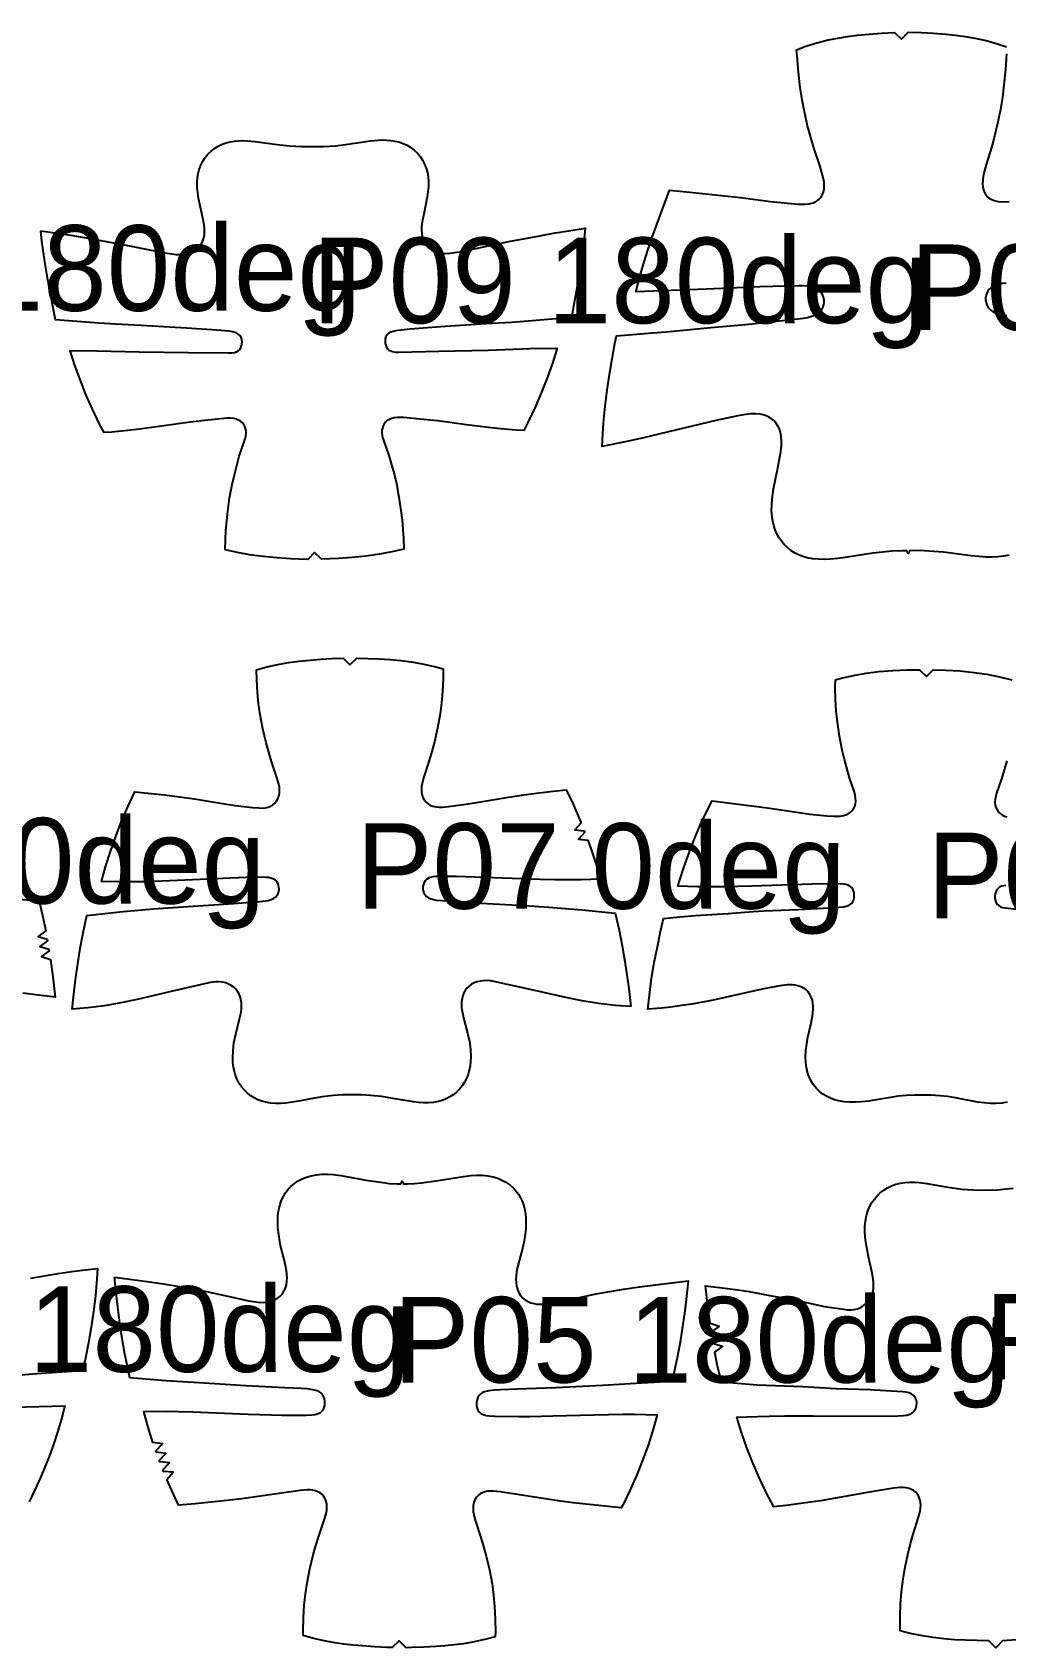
# Model space of a CAD drawing. Header units: millimetres. Extents: x 0 to 2016, y 0 to 4064.
# Drawn here: x 337.1 to 621.7, y 3026.7 to 3498.8 of the extents above; entities that cross this region are included whole.
import ezdxf

# ---------------------------------------------------------------- set-up
doc = ezdxf.new("R2010")
doc.units = ezdxf.units.MM
doc.layers.add('ANNOTATION', color=3, linetype='Continuous')
doc.layers.add('PIECES', color=5, linetype='Continuous')

msp = doc.modelspace()

# ---------------------------------------------------------------- linework, layer by layer
at = {"layer": 'PIECES'}
for points in [[(622.7, 3346.04), (621.05, 3345.69), (619.37, 3345.5), (617.67, 3345.43), (615.98, 3345.47), (613.76, 3345.63), (611.55, 3345.86), (603.45, 3346.87), (600.66, 3347.14), (597.87, 3347.32), (594.89, 3347.38), (593.52, 3347.34), (593.13, 3346.54), (592.72, 3347.33), (591.36, 3347.33), (588.38, 3347.19), (585.59, 3346.94), (582.81, 3346.6), (574.75, 3345.39), (572.54, 3345.09), (570.33, 3344.88), (568.63, 3344.8), (566.94, 3344.82), (565.25, 3344.97), (563.59, 3345.28), (562.32, 3345.64), (561.09, 3346.12), (559.92, 3346.71), (558.81, 3347.42), (557.82, 3348.22), (556.92, 3349.11), (556.11, 3350.08), (555.39, 3351.13), (554.78, 3352.24), (554.26, 3353.44), (553.84, 3354.68), (553.53, 3355.94), (553.33, 3357.23), (553.2, 3358.97), (553.23, 3360.7), (553.37, 3362.44), (553.8, 3365.4), (555.04, 3371.54), (555.65, 3374.74), (555.91, 3376.35), (556.07, 3377.97), (556.1, 3379.6), (556.03, 3380.52), (555.9, 3381.43), (555.68, 3382.31), (555.37, 3383.16), (554.96, 3383.96), (554.44, 3384.7), (553.83, 3385.35), (553.14, 3385.9), (552.39, 3386.36), (551.58, 3386.72), (550.73, 3387), (549.86, 3387.2), (548.46, 3387.34), (547.06, 3387.32), (545.65, 3387.18), (543.36, 3386.79), (536.95, 3385.35), (515.79, 3380.34), (510.92, 3379.27), (503.71, 3377.78), (503.77, 3379.84), (504.09, 3384.73), (504.55, 3389.61), (505.13, 3394.23), (505.82, 3398.84), (506.58, 3403.38), (507.4, 3407.9), (507.85, 3410.17), (518.39, 3410.96), (522.39, 3411.32), (535.41, 3412.6), (545.62, 3413.46), (552.05, 3414.11), (562.5, 3415.28), (563.74, 3415.5), (564.96, 3415.83), (565.73, 3416.12), (566.46, 3416.49), (567.12, 3416.97), (567.6, 3417.44), (568, 3417.99), (568.3, 3418.59), (568.49, 3419.24), (568.57, 3419.91), (568.55, 3420.59), (568.41, 3421.43), (568.1, 3422.22), (567.62, 3422.94), (566.99, 3423.54), (566.32, 3423.96), (565.59, 3424.25), (564.82, 3424.46), (563.63, 3424.64), (562.44, 3424.71), (561.24, 3424.72), (549.74, 3424.41), (534.17, 3423.78), (513.49, 3423.03), (514.59, 3427.17), (515.91, 3431.71), (517.01, 3435.21), (518.19, 3438.68), (523.31, 3452.69), (529.33, 3452.16), (544.1, 3450.52), (552.86, 3449.4), (555.89, 3449.07), (560.91, 3448.61), (562.91, 3448.58), (564.14, 3448.7), (565.33, 3448.99), (566.02, 3449.27), (566.65, 3449.65), (567.22, 3450.12), (567.7, 3450.68), (568.13, 3451.42), (568.41, 3452.24), (568.56, 3453.09), (568.6, 3453.96), (568.53, 3455.02), (568.36, 3456.06), (568.12, 3457.09), (567.36, 3459.59), (565.66, 3464.75), (564.85, 3467.45), (563.73, 3471.49), (562.78, 3475.58), (562.12, 3479.13), (561.59, 3482.7), (561.04, 3487.22), (560.64, 3491.76), (560.53, 3493.76), (563.21, 3494.76), (566.44, 3495.77), (569.71, 3496.6), (572.53, 3497.16), (575.37, 3497.6), (578.22, 3497.96), (581.77, 3498.33), (585.33, 3498.6), (589.17, 3498.78), (591.19, 3496.81), (593.16, 3498.84), (597.01, 3498.75), (600.57, 3498.57), (604.13, 3498.3), (606.99, 3498.01), (609.84, 3497.64), (612.67, 3497.16), (615.97, 3496.41), (619.22, 3495.48), (621.92, 3494.55)], [(621.86, 3492.56), (621.58, 3488.01), (621.15, 3483.47), (620.71, 3479.88), (620.14, 3476.32), (619.3, 3472.21), (618.29, 3468.14), (617.55, 3465.42), (615.98, 3460.22), (615.29, 3457.7), (615.07, 3456.66), (614.93, 3455.62), (614.88, 3454.56), (614.95, 3453.69), (615.12, 3452.84), (615.42, 3452.04), (615.87, 3451.3), (616.37, 3450.75), (616.95, 3450.3), (617.59, 3449.94), (618.28, 3449.67), (619.48, 3449.41), (620.71, 3449.33), (622.71, 3449.4)], [(621.8, 3425.48), (620.61, 3425.38), (619.43, 3425.17), (618.66, 3424.94), (617.94, 3424.62), (617.28, 3424.19), (616.66, 3423.58), (616.2, 3422.84), (615.92, 3422.04), (615.79, 3421.2), (615.79, 3420.52), (615.89, 3419.85), (616.1, 3419.21), (616.41, 3418.61), (616.82, 3418.08), (617.32, 3417.62), (617.99, 3417.16), (618.73, 3416.8), (619.51, 3416.53), (620.73, 3416.24), (621.98, 3416.04)], [(622.12, 3186.14), (620.47, 3185.87), (618.8, 3185.76), (617.12, 3185.79), (615.45, 3185.92), (613.37, 3186.2), (606.97, 3187.4), (604.68, 3187.78), (602.38, 3188.05), (599.82, 3188.18), (597.47, 3188.16), (595.12, 3188.22), (592.56, 3188.13), (590.25, 3187.89), (587.96, 3187.56), (581.54, 3186.46), (579.46, 3186.21), (577.78, 3186.11), (576.1, 3186.11), (574.43, 3186.24), (572.79, 3186.54), (571.57, 3186.88), (570.39, 3187.32), (569.26, 3187.87), (568.2, 3188.52), (567.21, 3189.28), (566.3, 3190.15), (565.46, 3191.19), (564.74, 3192.32), (564.16, 3193.52), (563.71, 3194.79), (563.37, 3196.29), (563.2, 3197.82), (563.15, 3199.37), (563.24, 3201.3), (563.48, 3203.21), (563.82, 3205.11), (564.76, 3209.27), (565.16, 3211.35), (565.37, 3213.21), (565.38, 3214.14), (565.31, 3215.06), (565.12, 3215.97), (564.82, 3216.84), (564.4, 3217.66), (563.85, 3218.4), (563.19, 3219.04), (562.48, 3219.53), (561.71, 3219.9), (560.9, 3220.16), (560.05, 3220.34), (559.19, 3220.43), (557.8, 3220.42), (556.43, 3220.29), (555.05, 3220.07), (550.48, 3219.15), (536.15, 3216.01), (533.04, 3215.39), (529.92, 3214.84), (526.82, 3214.37), (523.71, 3213.96), (521.04, 3213.66), (517.03, 3213.29), (517.27, 3215.75), (517.67, 3219.08), (518.14, 3222.4), (518.92, 3227), (519.8, 3231.58), (520.73, 3236.04), (521.59, 3239.86), (526.35, 3240.3), (530.99, 3240.67), (540.48, 3241.29), (547.86, 3241.88), (550.95, 3242.04), (561.07, 3242.44), (570.11, 3242.91), (574.28, 3243.29), (575.02, 3243.42), (575.73, 3243.65), (576.58, 3244.24), (576.95, 3244.74), (577.21, 3245.32), (577.35, 3245.98), (577.38, 3246.66), (577.3, 3247.34), (577.15, 3247.9), (576.92, 3248.42), (576.58, 3248.89), (576.1, 3249.31), (575.53, 3249.61), (574.88, 3249.8), (574.21, 3249.88), (570.59, 3249.97), (565.1, 3249.89), (547.43, 3249.32), (539.42, 3249.14), (531.51, 3249.13), (525.81, 3249.24), (527.33, 3254.15), (528.88, 3258.57), (530.58, 3262.94), (532.46, 3267.32), (534.5, 3271.62), (535.82, 3274.19), (548.15, 3272.66), (552.65, 3272.06), (564.36, 3270.37), (567.41, 3269.99), (569.39, 3269.81), (571.37, 3269.72), (572.34, 3269.72), (573.3, 3269.79), (574.25, 3269.95), (574.93, 3270.16), (575.58, 3270.45), (576.17, 3270.83), (576.7, 3271.3), (577.16, 3271.91), (577.5, 3272.6), (577.71, 3273.34), (577.81, 3274.11), (577.78, 3275.01), (577.64, 3275.89), (577.4, 3276.76), (576.01, 3280.99), (574.55, 3286.26), (573.88, 3289.02), (573.06, 3293.11), (572.43, 3297.23), (572.08, 3300.51), (571.88, 3303.8), (571.79, 3307.54), (571.84, 3309.58), (573.52, 3310.03), (577.12, 3310.83), (580.81, 3311.49), (584.52, 3311.98), (588.64, 3312.34), (592.78, 3312.53), (596.48, 3312.55), (598.46, 3310.53), (600.48, 3312.52), (604.18, 3312.43), (608.32, 3312.18), (612.44, 3311.75), (616.14, 3311.2), (619.81, 3310.49), (623.4, 3309.63)], [(621.98, 3285.87), (620.44, 3280.63), (618.98, 3276.43), (618.73, 3275.56), (618.57, 3274.67), (618.52, 3273.78), (618.61, 3273), (618.81, 3272.26), (619.14, 3271.57), (619.59, 3270.95), (620.11, 3270.47), (620.7, 3270.08), (621.34, 3269.78), (622.02, 3269.56)], [(621.73, 3249.5), (621.06, 3249.42), (620.41, 3249.25), (619.83, 3248.95), (619.34, 3248.54), (619, 3248.08), (618.76, 3247.56), (618.6, 3247), (618.51, 3246.33), (618.52, 3245.65), (618.66, 3244.98), (618.9, 3244.4), (619.27, 3243.89), (620.11, 3243.29), (620.82, 3243.04), (621.55, 3242.91), (625.71, 3242.46)], [(333.24, 3245.53), (339.07, 3245), (340.27, 3239.8), (340.97, 3236.27), (338.74, 3234.59), (341.42, 3233.81), (341.51, 3233.32), (339.25, 3231.67), (341.93, 3230.85), (342, 3230.36), (339.71, 3228.76), (342.37, 3227.89), (343.07, 3222.79), (343.75, 3216.89), (338.83, 3217.4), (334.26, 3218.01)], [(627.47, 3029.19), (620.71, 3028.76), (620.71, 3028.76), (618.74, 3026.72), (616.71, 3028.69), (609.94, 3028.89), (606.77, 3029.06), (603.61, 3029.3), (600.47, 3029.66), (597.34, 3030.14), (593.72, 3030.9), (590.79, 3031.66), (590.75, 3035.9), (590.89, 3039.64), (591.16, 3042.92), (591.55, 3046.2), (592.25, 3050.31), (593.14, 3054.39), (593.85, 3057.14), (594.63, 3059.87), (596.19, 3064.88), (596.61, 3066.6), (596.75, 3067.46), (596.8, 3068.33), (596.75, 3069.21), (596.58, 3070.07), (596.28, 3070.88), (595.82, 3071.63), (595.33, 3072.18), (594.74, 3072.64), (594.09, 3073), (593.39, 3073.26), (592.54, 3073.44), (591.68, 3073.51), (590.81, 3073.5), (588.86, 3073.31), (580.63, 3071.96), (571.9, 3070.39), (567.53, 3069.69), (563.14, 3069.06), (558.23, 3068.42), (553.86, 3067.91), (551.66, 3072.12), (549.61, 3076.42), (547.71, 3080.79), (546, 3085.16), (544.45, 3089.58), (543.05, 3094.05), (549.13, 3094.33), (552.47, 3094.43), (556.94, 3094.49), (565.47, 3094.49), (583.04, 3094.39), (590.19, 3094.47), (591.76, 3094.55), (592.73, 3094.69), (593.66, 3094.97), (594.35, 3095.37), (594.92, 3095.93), (595.34, 3096.63), (595.58, 3097.41), (595.65, 3098.25), (595.53, 3099.08), (595.16, 3099.87), (594.57, 3100.53), (594.01, 3100.91), (593.38, 3101.17), (592.49, 3101.38), (591.57, 3101.49), (584.94, 3101.93), (582.05, 3102.07), (572.06, 3102.4), (562.37, 3102.92), (548.96, 3103.48), (544.36, 3103.79), (538.53, 3104.33), (537.33, 3109.53), (536.63, 3113.05), (538.87, 3114.73), (536.19, 3115.51), (536.1, 3116.01), (538.35, 3117.66), (535.68, 3118.47), (535.6, 3118.97), (537.89, 3120.57), (535.24, 3121.44), (534.53, 3126.54), (533.86, 3132.44), (538.78, 3131.93), (543.35, 3131.32), (546.65, 3130.79), (553.22, 3129.6), (559.84, 3128.35), (568.69, 3126.47), (574.23, 3125.62), (575.28, 3125.49), (576.33, 3125.45), (577.38, 3125.54), (578.34, 3125.78), (579.25, 3126.17), (580.09, 3126.69), (580.86, 3127.32), (581.6, 3128.13), (582.2, 3129.04), (582.65, 3130.04), (582.88, 3130.9), (583, 3131.78), (583.04, 3132.67), (583, 3133.57), (582.9, 3134.46), (582.53, 3136.66), (581.55, 3140.96), (581.11, 3143.09), (580.76, 3145.24), (580.59, 3146.77), (580.49, 3148.29), (580.5, 3149.82), (580.65, 3151.44), (580.96, 3153.04), (581.44, 3154.59), (581.94, 3155.73), (582.54, 3156.82), (583.25, 3157.84), (584.06, 3158.78), (584.96, 3159.64), (585.99, 3160.45), (587.1, 3161.14), (588.27, 3161.71), (589.5, 3162.15), (590.85, 3162.49), (592.23, 3162.69), (593.62, 3162.77), (595.01, 3162.76), (596.41, 3162.66), (598.63, 3162.38), (603.03, 3161.61), (605.99, 3161.13), (608.97, 3160.77), (613.71, 3160.45), (619.11, 3160.55), (623.83, 3161.02)], [(336.53, 3134.7), (344.66, 3136.07), (348.62, 3136.66), (351.71, 3137.07), (356.14, 3137.57), (355.95, 3134.53), (355.5, 3129.57), (354.95, 3124.96), (354.28, 3120.36), (353.5, 3115.83), (352.61, 3111.32), (351.78, 3107.61), (344.12, 3107.14), (339.64, 3106.83), (326.44, 3105.8)], [(327.44, 3096.91), (346.59, 3097.41), (345.62, 3093.6), (344.46, 3089.71), (343.26, 3086.14), (341.95, 3082.62), (340.72, 3079.52), (339.42, 3076.44), (337.9, 3073.01), (336.19, 3069.36)]]:
    msp.add_lwpolyline(points, dxfattribs=at)
for points in [[(339.56, 3440.82), (344.34, 3440.14), (348.34, 3439.52), (352.85, 3438.76), (361.92, 3437.12), (366.49, 3436.25), (375.69, 3434.41), (377.83, 3434.05), (379.14, 3433.9), (380.44, 3433.85), (381.74, 3433.95), (382.7, 3434.14), (383.63, 3434.44), (384.5, 3434.88), (385.28, 3435.45), (385.97, 3436.16), (386.52, 3436.98), (386.94, 3437.88), (387.22, 3438.8), (387.38, 3439.76), (387.44, 3440.72), (387.4, 3441.7), (387.22, 3443.1), (386.6, 3445.87), (385.67, 3450.4), (385.44, 3451.93), (385.29, 3453.46), (385.26, 3455), (385.35, 3456.28), (385.55, 3457.54), (385.87, 3458.78), (386.32, 3459.98), (386.9, 3461.13), (387.59, 3462.21), (388.41, 3463.21), (389.33, 3464.11), (390.33, 3464.89), (391.41, 3465.56), (392.56, 3466.11), (393.76, 3466.54), (394.95, 3466.84), (396.17, 3467.04), (397.39, 3467.14), (398.63, 3467.17), (399.87, 3467.14), (402.08, 3466.95), (409.39, 3465.92), (412.29, 3465.61), (415.81, 3465.43), (422.22, 3465.46), (425.74, 3465.67), (428.64, 3466.02), (435.93, 3467.12), (438.15, 3467.32), (439.39, 3467.37), (440.62, 3467.35), (441.85, 3467.26), (443.07, 3467.07), (444.27, 3466.78), (445.47, 3466.36), (446.62, 3465.82), (447.7, 3465.17), (448.71, 3464.4), (449.65, 3463.5), (450.47, 3462.51), (451.18, 3461.44), (451.77, 3460.29), (452.22, 3459.1), (452.56, 3457.86), (452.77, 3456.6), (452.87, 3455.33), (452.86, 3453.79), (452.73, 3452.25), (452.51, 3450.72), (451.62, 3446.18), (451.03, 3443.41), (450.86, 3442), (450.83, 3441.03), (450.9, 3440.06), (451.07, 3439.11), (451.36, 3438.19), (451.79, 3437.29), (452.35, 3436.48), (453.04, 3435.77), (453.83, 3435.21), (454.7, 3434.78), (455.63, 3434.49), (456.59, 3434.31), (457.89, 3434.22), (459.2, 3434.29), (460.5, 3434.45), (462.64, 3434.82), (471.82, 3436.76), (476.38, 3437.67), (485.44, 3439.4), (489.94, 3440.2), (493.93, 3440.86), (498.71, 3441.58), (498.4, 3438.55), (498.01, 3435.22), (497.56, 3431.9), (496.82, 3427.2), (496, 3422.52), (494.71, 3415.5), (482.04, 3414.4), (477.14, 3414.04), (469.62, 3413.61), (456.41, 3412.75), (447.53, 3412.08), (444.02, 3411.71), (443.3, 3411.6), (442.59, 3411.44), (441.9, 3411.19), (441.32, 3410.86), (440.83, 3410.43), (440.45, 3409.89), (440.25, 3409.26), (440.19, 3408.6), (440.25, 3407.94), (440.38, 3407.36), (440.59, 3406.83), (440.91, 3406.35), (441.34, 3405.97), (441.85, 3405.7), (442.39, 3405.53), (443.24, 3405.4), (444.1, 3405.37), (455.92, 3405.6), (470.3, 3405.98), (482.63, 3406.38), (490.47, 3406.52), (489.2, 3402.46), (487.66, 3398.03), (485.97, 3393.66), (484.1, 3389.28), (482.08, 3384.96), (480.78, 3382.43), (478.48, 3382.59), (473.92, 3382.98), (470.46, 3383.34), (464.02, 3384.11), (455.63, 3385.25), (450.41, 3385.81), (445.7, 3386.25), (444.74, 3386.29), (443.77, 3386.27), (442.82, 3386.16), (442.12, 3385.99), (441.46, 3385.72), (440.84, 3385.36), (440.31, 3384.9), (439.91, 3384.38), (439.61, 3383.81), (439.4, 3383.19), (439.29, 3382.55), (439.26, 3381.89), (439.35, 3381.03), (439.55, 3380.18), (439.82, 3379.34), (440.46, 3377.69), (441.32, 3375.15), (442.82, 3369.76), (443.51, 3366.93), (444.27, 3363.02), (444.85, 3359.08), (445.18, 3356.3), (445.43, 3353.51), (445.59, 3350.96), (445.7, 3347.82), (442.13, 3346.98), (438.57, 3346.31), (434.58, 3345.76), (430.57, 3345.36), (426.61, 3345.07), (421.59, 3344.82), (419.59, 3346.81), (417.6, 3344.8), (412.57, 3345), (408.62, 3345.26), (404.6, 3345.62), (400.6, 3346.13), (397.04, 3346.76), (393.46, 3347.57), (393.54, 3350.71), (393.68, 3353.27), (393.9, 3356.05), (394.2, 3358.84), (394.74, 3362.78), (395.47, 3366.7), (396.13, 3369.54), (397.58, 3374.94), (398.41, 3377.49), (399.03, 3379.15), (399.3, 3379.98), (399.49, 3380.83), (399.57, 3381.7), (399.54, 3382.36), (399.42, 3383), (399.21, 3383.62), (398.9, 3384.18), (398.5, 3384.7), (397.96, 3385.16), (397.34, 3385.51), (396.68, 3385.77), (395.97, 3385.93), (395.02, 3386.04), (394.06, 3386.05), (393.09, 3386), (388.39, 3385.52), (383.17, 3384.9), (374.8, 3383.69), (368.36, 3382.85), (364.91, 3382.46), (360.35, 3382.02), (358.05, 3381.84), (356.73, 3384.36), (354.67, 3388.66), (352.75, 3393.02), (351.02, 3397.37), (349.44, 3401.79), (348.14, 3405.84), (355.97, 3405.77), (368.31, 3405.49), (382.69, 3405.25), (394.51, 3405.13), (395.37, 3405.17), (396.21, 3405.3), (396.76, 3405.49), (397.26, 3405.76), (397.69, 3406.14), (398.01, 3406.62), (398.21, 3407.16), (398.33, 3407.74), (398.39, 3408.4), (398.33, 3409.06), (398.11, 3409.68), (397.73, 3410.22), (397.23, 3410.65), (396.65, 3410.98), (395.97, 3411.22), (395.25, 3411.37), (394.53, 3411.48), (391.02, 3411.81), (382.13, 3412.39), (368.91, 3413.12), (361.39, 3413.49), (356.49, 3413.8), (343.81, 3414.78), (342.44, 3421.79), (341.58, 3426.46), (340.8, 3431.14), (340.31, 3434.46), (339.89, 3437.79), (339.56, 3440.82)], [(512.03, 3214.09), (507.57, 3214.42), (502.63, 3215.01), (497.83, 3215.81), (493.06, 3216.78), (483.1, 3219.02), (472.04, 3221.43), (471, 3221.59), (469.96, 3221.68), (468.91, 3221.66), (468, 3221.55), (467.11, 3221.34), (466.26, 3221.03), (465.47, 3220.6), (464.74, 3220.06), (464.15, 3219.47), (463.65, 3218.81), (463.24, 3218.08), (462.93, 3217.3), (462.69, 3216.42), (462.57, 3215.53), (462.54, 3214.62), (462.59, 3213.7), (462.7, 3212.79), (463.12, 3210.79), (464.32, 3206.34), (464.85, 3203.85), (465.15, 3201.61), (465.25, 3199.34), (465.2, 3198.05), (465.06, 3196.76), (464.82, 3195.48), (464.46, 3194.24), (464, 3193.07), (463.42, 3191.96), (462.73, 3190.91), (461.94, 3189.95), (461.04, 3189.06), (460.1, 3188.32), (459.09, 3187.67), (458.02, 3187.13), (456.9, 3186.69), (455.74, 3186.35), (454.32, 3186.09), (452.88, 3185.97), (451.43, 3185.96), (449.98, 3186.05), (448.54, 3186.21), (445.51, 3186.7), (442.49, 3187.26), (439.22, 3187.79), (435.93, 3188.15), (433.19, 3188.29), (427.83, 3188.27), (425.08, 3188.1), (421.8, 3187.71), (418.53, 3187.15), (415.52, 3186.56), (412.5, 3186.04), (411.05, 3185.87), (409.61, 3185.77), (408.16, 3185.76), (406.72, 3185.87), (405.3, 3186.12), (404.13, 3186.44), (403.01, 3186.87), (401.94, 3187.4), (400.92, 3188.04), (399.97, 3188.78), (399.06, 3189.65), (398.26, 3190.61), (397.56, 3191.65), (396.97, 3192.76), (396.5, 3193.92), (396.13, 3195.16), (395.87, 3196.43), (395.72, 3197.72), (395.66, 3199.02), (395.74, 3201.28), (396.03, 3203.53), (396.53, 3206.03), (397.68, 3210.48), (398.09, 3212.49), (398.19, 3213.4), (398.23, 3214.32), (398.19, 3215.22), (398.06, 3216.12), (397.82, 3217), (397.5, 3217.77), (397.08, 3218.49), (396.58, 3219.15), (395.98, 3219.74), (395.25, 3220.28), (394.45, 3220.69), (393.6, 3221), (392.71, 3221.2), (391.8, 3221.3), (390.75, 3221.31), (389.7, 3221.21), (388.66, 3221.04), (377.63, 3218.53), (367.69, 3216.19), (362.93, 3215.18), (358.14, 3214.33), (353.21, 3213.7), (348.75, 3213.32), (349.31, 3218.62), (349.72, 3221.95), (350.35, 3226.55), (351.09, 3231.13), (351.94, 3235.66), (353.04, 3240.69), (362.66, 3241.75), (372.39, 3242.64), (379.67, 3243.19), (395.89, 3244.24), (401.86, 3244.72), (403.59, 3244.83), (405.31, 3245), (406.11, 3245.14), (406.88, 3245.35), (407.6, 3245.69), (408.13, 3246.07), (408.57, 3246.55), (408.91, 3247.11), (409.11, 3247.72), (409.2, 3248.35), (409.17, 3249), (409.05, 3249.59), (408.84, 3250.15), (408.52, 3250.65), (408.12, 3251.04), (407.65, 3251.34), (407.13, 3251.57), (406.21, 3251.78), (405.26, 3251.85), (402.18, 3251.87), (399.47, 3251.78), (374.89, 3250.72), (370.63, 3250.59), (366.38, 3250.52), (362.85, 3250.52), (357.32, 3250.64), (358.5, 3254.91), (359.89, 3259.38), (361.44, 3263.8), (363.17, 3268.24), (365.05, 3272.62), (367.05, 3276.85), (370.8, 3276.49), (375.71, 3275.94), (380.11, 3275.4), (384.5, 3274.78), (393.26, 3273.37), (396.42, 3272.91), (401.44, 3272.28), (403.31, 3272.14), (404.23, 3272.13), (405.14, 3272.2), (406.03, 3272.39), (406.72, 3272.66), (407.35, 3273.03), (407.92, 3273.5), (408.4, 3274.05), (408.85, 3274.79), (409.16, 3275.6), (409.33, 3276.46), (409.37, 3277.33), (409.3, 3278.2), (409.14, 3279.06), (408.67, 3280.77), (407.02, 3285.75), (406.18, 3288.47), (405.43, 3291.2), (404.46, 3295.26), (403.68, 3299.36), (403.22, 3302.62), (402.89, 3305.9), (402.67, 3309.64), (402.63, 3312.56), (405.21, 3313.29), (408.81, 3314.11), (411.93, 3314.66), (415.07, 3315.07), (418.23, 3315.38), (421.39, 3315.61), (424.56, 3315.79), (427.91, 3315.94), (429.92, 3313.95), (431.91, 3315.96), (438.44, 3315.69), (441.6, 3315.49), (444.76, 3315.21), (447.9, 3314.83), (451.03, 3314.31), (454.63, 3313.52), (457.22, 3312.81), (457.21, 3309.89), (457.03, 3306.15), (456.73, 3302.87), (456.3, 3299.61), (455.56, 3295.5), (454.63, 3291.43), (453.89, 3288.69), (453.08, 3285.97), (451.48, 3280.97), (451.03, 3279.26), (450.88, 3278.39), (450.82, 3277.52), (450.86, 3276.65), (451.04, 3275.8), (451.36, 3274.99), (451.81, 3274.25), (452.3, 3273.7), (452.87, 3273.24), (453.51, 3272.88), (454.2, 3272.62), (455.09, 3272.43), (456, 3272.37), (456.92, 3272.4), (458.79, 3272.55), (463.81, 3273.23), (466.96, 3273.71), (475.7, 3275.2), (480.09, 3275.86), (484.48, 3276.45), (489.39, 3277.04), (493.14, 3277.44), (495.17, 3273.23), (497.09, 3268.87), (497.52, 3267.82), (495.66, 3265.73), (498.44, 3265.5), (498.63, 3265.03), (496.72, 3262.99), (499.5, 3262.69), (500.46, 3260.04), (501.89, 3255.58), (503.11, 3251.32), (497.58, 3251.15), (494.05, 3251.12), (489.8, 3251.15), (485.54, 3251.24), (460.95, 3252.07), (458.24, 3252.13), (455.16, 3252.09), (454.21, 3252), (453.29, 3251.78), (452.77, 3251.56), (452.31, 3251.25), (451.91, 3250.85), (451.6, 3250.34), (451.39, 3249.79), (451.28, 3249.2), (451.26, 3248.55), (451.35, 3247.91), (451.56, 3247.31), (451.9, 3246.75), (452.35, 3246.28), (452.88, 3245.9), (453.6, 3245.57), (454.38, 3245.36), (455.17, 3245.23), (456.9, 3245.08), (458.63, 3244.99), (464.6, 3244.56), (480.83, 3243.67), (488.12, 3243.18), (497.85, 3242.38), (507.48, 3241.41), (508.63, 3236.39), (509.53, 3231.87), (510.3, 3227.3), (510.98, 3222.7), (511.42, 3219.38), (512.03, 3214.09)], [(361.14, 3134.98), (370.67, 3133.76), (375.38, 3133.09), (380.08, 3132.33), (384.06, 3131.6), (388.03, 3130.82), (392, 3129.99), (400.33, 3128.13), (401.71, 3127.87), (403.1, 3127.69), (404.5, 3127.63), (405.39, 3127.67), (406.26, 3127.8), (407.11, 3128.01), (407.92, 3128.33), (408.68, 3128.76), (409.44, 3129.37), (410.1, 3130.09), (410.63, 3130.91), (411.04, 3131.8), (411.34, 3132.79), (411.5, 3133.81), (411.54, 3134.84), (411.49, 3135.87), (411.37, 3136.91), (411.19, 3137.95), (410.68, 3140.17), (409.67, 3144.25), (409.29, 3146.13), (409, 3148.03), (408.85, 3149.58), (408.8, 3151.12), (408.85, 3152.67), (408.97, 3153.91), (409.19, 3155.13), (409.5, 3156.33), (409.93, 3157.5), (410.47, 3158.63), (411.13, 3159.7), (411.89, 3160.69), (412.76, 3161.6), (413.71, 3162.41), (414.82, 3163.16), (416, 3163.78), (417.24, 3164.28), (418.52, 3164.66), (420.12, 3164.95), (421.73, 3165.09), (423.35, 3165.1), (424.98, 3164.99), (427.22, 3164.7), (434.63, 3163.39), (439.54, 3162.64), (441.52, 3162.4), (443.72, 3162.28), (444.77, 3162.29), (445.18, 3163.09), (445.57, 3162.29), (446.63, 3162.26), (448.83, 3162.35), (450.81, 3162.56), (455.73, 3163.26), (463.15, 3164.47), (465.4, 3164.74), (467.03, 3164.82), (468.65, 3164.79), (470.26, 3164.63), (471.85, 3164.32), (473.13, 3163.93), (474.36, 3163.41), (475.53, 3162.78), (476.63, 3162.01), (477.58, 3161.19), (478.43, 3160.27), (479.18, 3159.27), (479.82, 3158.19), (480.36, 3157.05), (480.76, 3155.88), (481.06, 3154.68), (481.26, 3153.45), (481.37, 3152.21), (481.4, 3150.66), (481.33, 3149.12), (481.16, 3147.57), (480.85, 3145.68), (480.45, 3143.8), (479.38, 3139.74), (478.85, 3137.52), (478.65, 3136.49), (478.52, 3135.45), (478.45, 3134.41), (478.49, 3133.38), (478.63, 3132.37), (478.92, 3131.37), (479.32, 3130.48), (479.84, 3129.65), (480.48, 3128.92), (481.24, 3128.3), (481.99, 3127.86), (482.8, 3127.53), (483.65, 3127.31), (484.52, 3127.17), (485.4, 3127.12), (486.8, 3127.16), (488.2, 3127.33), (489.58, 3127.57), (497.93, 3129.31), (501.91, 3130.1), (505.89, 3130.83), (509.88, 3131.51), (514.59, 3132.2), (519.3, 3132.82), (528.86, 3133.92), (528.27, 3128.49), (527.85, 3125.16), (527.2, 3120.57), (526.45, 3115.98), (525.58, 3111.47), (524.59, 3106.97), (524, 3104.56), (513.48, 3103.89), (503.77, 3103.37), (490.12, 3102.71), (478.73, 3102.25), (473.97, 3102.11), (472.23, 3102), (470.5, 3101.78), (469.28, 3101.49), (468.71, 3101.26), (468.19, 3100.93), (467.7, 3100.45), (467.33, 3099.88), (467.08, 3099.25), (466.91, 3098.27), (466.97, 3097.27), (467.1, 3096.72), (467.31, 3096.19), (467.62, 3095.72), (468.2, 3095.2), (468.9, 3094.85), (469.77, 3094.59), (470.68, 3094.46), (472.27, 3094.36), (479.34, 3094.29), (482.49, 3094.31), (489.27, 3094.45), (501.3, 3094.82), (505.5, 3094.92), (509.71, 3094.97), (513.06, 3094.96), (519.79, 3094.8), (518.6, 3090.57), (517.18, 3086.1), (515.59, 3081.68), (513.83, 3077.26), (511.9, 3072.9), (509.82, 3068.62), (509.26, 3067.57), (504.52, 3068.04), (495.21, 3069.08), (490.82, 3069.65), (473.84, 3072.28), (471.86, 3072.47), (471.01, 3072.49), (470.16, 3072.43), (469.33, 3072.26), (468.64, 3072.01), (468.01, 3071.65), (467.43, 3071.21), (466.94, 3070.67), (466.48, 3069.94), (466.16, 3069.13), (465.98, 3068.28), (465.92, 3067.41), (465.98, 3066.54), (466.13, 3065.67), (466.57, 3063.96), (468.19, 3058.97), (469.01, 3056.25), (469.76, 3053.51), (470.71, 3049.44), (471.47, 3045.34), (471.91, 3042.08), (472.23, 3038.8), (472.43, 3035.06), (472.46, 3031.32), (472.41, 3029.9), (469.41, 3029.09), (465.8, 3028.32), (463.13, 3027.89), (460.45, 3027.55), (457.76, 3027.3), (455.07, 3027.09), (451.5, 3026.88), (447.94, 3026.74), (446.32, 3026.72), (444.33, 3028.73), (442.32, 3026.75), (440.69, 3026.79), (437.13, 3026.97), (433.57, 3027.23), (430.88, 3027.47), (428.19, 3027.76), (425.51, 3028.13), (422.85, 3028.59), (419.25, 3029.41), (416.26, 3030.26), (416.23, 3031.67), (416.31, 3035.42), (416.56, 3039.15), (416.91, 3042.43), (417.4, 3045.68), (418.21, 3049.78), (419.21, 3053.83), (419.99, 3056.56), (420.85, 3059.27), (422.53, 3064.24), (423, 3065.95), (423.15, 3066.81), (423.22, 3067.68), (423.18, 3068.55), (423.01, 3069.41), (422.7, 3070.21), (422.25, 3070.95), (421.76, 3071.5), (421.19, 3071.95), (420.56, 3072.31), (419.88, 3072.57), (419.05, 3072.75), (418.2, 3072.82), (417.35, 3072.82), (415.36, 3072.65), (398.35, 3070.24), (393.96, 3069.72), (384.64, 3068.8), (379.89, 3068.39), (379.35, 3069.45), (377.32, 3073.76), (376.4, 3075.9), (378.21, 3078.03), (375.42, 3078.2), (375.24, 3078.67), (377.13, 3080.74), (374.34, 3081), (374.17, 3081.47), (376.09, 3083.5), (373.31, 3083.82), (373.15, 3084.29), (375.1, 3086.29), (372.33, 3086.66), (370.84, 3091.5), (369.7, 3095.75), (376.44, 3095.82), (379.79, 3095.79), (384, 3095.69), (400.22, 3095.01), (407, 3094.79), (410.15, 3094.72), (417.21, 3094.71), (418.81, 3094.79), (419.72, 3094.91), (420.6, 3095.15), (421.3, 3095.5), (421.88, 3096.01), (422.2, 3096.48), (422.42, 3097), (422.55, 3097.55), (422.63, 3098.55), (422.47, 3099.53), (422.22, 3100.17), (421.86, 3100.74), (421.38, 3101.22), (420.87, 3101.56), (420.3, 3101.8), (419.08, 3102.11), (417.36, 3102.35), (415.62, 3102.48), (410.85, 3102.68), (399.47, 3103.29), (385.83, 3104.12), (376.13, 3104.76), (365.62, 3105.56), (365.06, 3107.98), (364.13, 3112.49), (363.32, 3117.02), (362.63, 3121.61), (362.04, 3126.22), (361.66, 3129.55), (361.14, 3134.98)]]:
    msp.add_lwpolyline(points, close=True, dxfattribs=at)

# ---------------------------------------------------------------- texts
at = {"layer": 'ANNOTATION'}
for s, p in [('P08 180deg', (252.86, 3417.44)), ('P09 180deg', (418.95, 3413.82)), ('P01 0deg', (593.77, 3411.83)), ('P06 0deg', (262.02, 3244.21)), ('P07 0deg', (431.75, 3242.69)), ('P08 0deg', (598.73, 3239.91)), ('P04 180deg', (267.27, 3107.33)), ('P05 180deg', (442.56, 3104.22)), ('P06 180deg', (615.59, 3105.12))]:
    msp.add_text(s, height=25, dxfattribs=at).set_placement(p)

doc.saveas('drawing.dxf')
